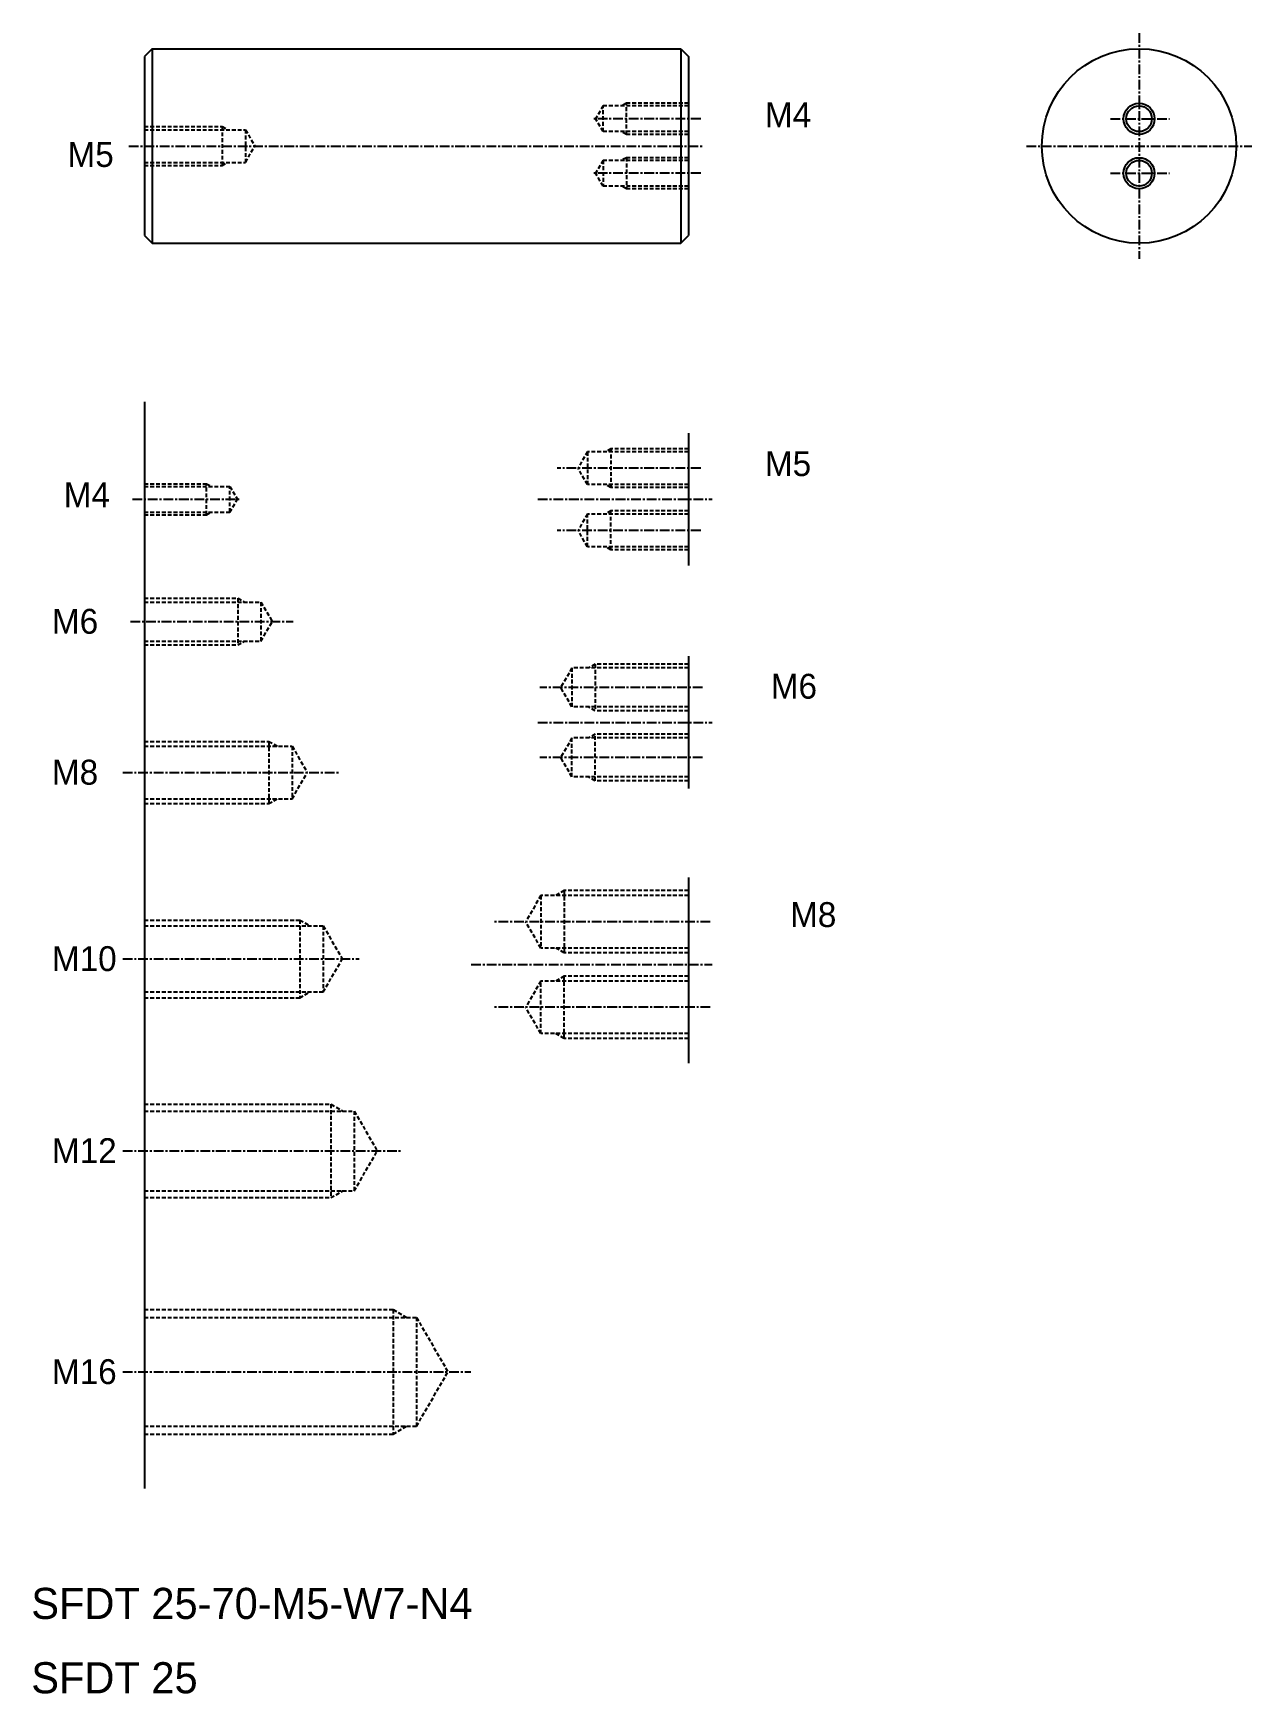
# Model space of a CAD drawing. Extents: x 65 to 221, y 75 to 289.
import ezdxf

# ---------------------------------------------------------------- set-up
doc = ezdxf.new("R2010")
doc.units = 0
doc.linetypes.add('CENTER', pattern=[2, 1.25, -0.25, 0.25, -0.25])
doc.linetypes.add('DASHED', pattern=[0.75, 0.5, -0.25])
doc.layers.get('0').update_dxf_attribs({"linetype": 'CONTINUOUS'})
doc.layers.add('CENTER', color=1, linetype='CENTER')

# ---------------------------------------------------------------- blocks, each defined once
blk = doc.blocks.new('A$C4B8164E4')
at = {"color": 3, "linetype": 'CONTINUOUS'}
for centre in [(0, 3.5), (0, -3.5)]:
    blk.add_circle(centre, 2, dxfattribs=at)
at = {"color": 7, "linetype": 'CONTINUOUS'}
for centre in [(0, 3.5), (0, -3.5)]:
    blk.add_circle(centre, 1.65, dxfattribs=at)
at = {"layer": 'CENTER', "color": 1, "linetype": 'CENTER'}
for p, q in [((-3.67, 3.5), (3.91, 3.5)), ((-3.67, -3.5), (3.91, -3.5))]:
    blk.add_line(p, q, dxfattribs=at)

msp = doc.modelspace()

# ---------------------------------------------------------------- linework, layer by layer
at = {"color": 7, "linetype": 'CONTINUOUS'}
for p, q in [((79.95, 286.62), (78.95, 285.62)), ((79.95, 286.62), (147.95, 286.62)), ((79.95, 286.62), (79.95, 261.62)), ((147.95, 286.62), (147.95, 261.62)), ((147.95, 286.62), (148.95, 285.62)), ((78.95, 285.62), (78.95, 262.62)), ((148.95, 285.62), (148.95, 262.62)), ((147.95, 282.87), (147.95, 282.87)), ((147.95, 280.37), (147.95, 280.37)), ((78.95, 262.62), (79.95, 261.62)), ((147.95, 261.62), (148.95, 262.62)), ((79.95, 261.62), (147.95, 261.62)), ((78.95, 241.23), (78.95, 101.52)), ((148.95, 237.2), (148.95, 220.2)), ((148.95, 208.51), (148.95, 191.51)), ((148.95, 180.09), (148.95, 156.2))]:
    msp.add_line(p, q, dxfattribs=at)
for p, q in [((148.95, 281.12), (148.95, 281.12)), ((148.95, 279.87), (148.95, 279.87)), ((147.95, 274.12), (147.95, 274.12)), ((147.95, 274.12), (147.95, 274.12)), ((148.95, 274.12), (148.95, 274.12)), ((148.95, 274.12), (148.95, 274.12))]:
    msp.add_line(p, q)
at = {"color": 3, "linetype": 'DASHED'}
for p, q in [((137.95, 279.27), (137, 277.62)), ((137.95, 275.97), (137, 277.62)), ((148.95, 279.27), (137.95, 279.27)), ((137.95, 275.97), (137.95, 279.27)), ((140.95, 279.62), (140.35, 279.27)), ((148.95, 279.62), (140.95, 279.62)), ((140.95, 275.62), (140.95, 279.62)), ((78.95, 276.62), (88.95, 276.62)), ((78.95, 276.22), (91.95, 276.22)), ((88.95, 276.62), (88.95, 271.62)), ((88.95, 276.62), (89.56, 276.27)), ((91.95, 276.22), (91.95, 272.02)), ((91.95, 276.22), (93.17, 274.12)), ((148.95, 275.97), (137.95, 275.97)), ((140.95, 275.62), (140.35, 275.97)), ((148.95, 275.62), (140.95, 275.62)), ((91.95, 272.02), (93.17, 274.12)), ((78.95, 272.02), (91.95, 272.02)), ((78.95, 271.62), (88.95, 271.62)), ((88.95, 271.62), (89.56, 271.97)), ((137.95, 272.27), (137, 270.62)), ((137.95, 272.27), (137.95, 268.97)), ((148.95, 272.27), (137.95, 272.27)), ((140.95, 272.62), (140.35, 272.27)), ((140.95, 272.62), (140.95, 268.62)), ((148.95, 272.62), (140.95, 272.62)), ((137.95, 268.97), (137, 270.62)), ((148.95, 268.97), (137.95, 268.97)), ((140.95, 268.62), (140.35, 268.97)), ((148.95, 268.62), (140.95, 268.62)), ((138.95, 235.2), (138.35, 234.85)), ((148.95, 235.2), (138.95, 235.2)), ((138.95, 235.2), (138.95, 230.2)), ((135.95, 234.8), (134.74, 232.7)), ((148.95, 234.8), (135.95, 234.8)), ((135.95, 234.8), (135.95, 230.6)), ((78.95, 230.7), (86.95, 230.7)), ((86.95, 230.7), (87.56, 230.35)), ((86.95, 226.7), (86.95, 230.7)), ((135.95, 230.6), (134.74, 232.7)), ((148.95, 230.6), (135.95, 230.6)), ((78.95, 230.35), (89.95, 230.35)), ((89.95, 227.05), (89.95, 230.35)), ((89.95, 230.35), (90.91, 228.7)), ((89.95, 227.05), (90.91, 228.7)), ((138.95, 230.2), (138.35, 230.55)), ((148.95, 230.2), (138.95, 230.2)), ((78.95, 227.05), (89.95, 227.05)), ((78.95, 226.7), (86.95, 226.7)), ((86.95, 226.7), (87.56, 227.05)), ((135.95, 226.8), (134.74, 224.7)), ((135.95, 222.6), (135.95, 226.8)), ((148.95, 226.8), (135.95, 226.8)), ((138.95, 227.2), (138.35, 226.85)), ((138.95, 222.2), (138.95, 227.2)), ((148.95, 227.2), (138.95, 227.2)), ((135.95, 222.6), (134.74, 224.7)), ((148.95, 222.6), (135.95, 222.6)), ((138.95, 222.2), (138.35, 222.55)), ((148.95, 222.2), (138.95, 222.2)), ((78.95, 215.97), (90.95, 215.97)), ((90.95, 215.97), (90.95, 209.97)), ((90.95, 215.97), (91.82, 215.47)), ((78.95, 215.47), (93.95, 215.47)), ((93.95, 215.47), (93.95, 210.47)), ((93.95, 215.47), (95.4, 212.97)), ((93.95, 210.47), (95.4, 212.97)), ((78.95, 210.47), (93.95, 210.47)), ((78.95, 209.97), (90.95, 209.97)), ((90.95, 209.97), (91.82, 210.47)), ((136.95, 207.51), (136.09, 207.01)), ((136.95, 207.51), (136.95, 201.51)), ((148.95, 207.51), (136.95, 207.51)), ((133.95, 207.01), (132.51, 204.51)), ((133.95, 207.01), (133.95, 202.01)), ((148.95, 207.01), (133.95, 207.01)), ((133.95, 202.01), (132.51, 204.51)), ((148.95, 202.01), (133.95, 202.01)), ((136.95, 201.51), (136.09, 202.01)), ((148.95, 201.51), (136.95, 201.51)), ((78.95, 197.57), (94.95, 197.57)), ((78.95, 196.95), (97.95, 196.95)), ((94.95, 197.57), (94.95, 189.57)), ((94.95, 197.57), (96.04, 196.95)), ((97.95, 196.95), (97.95, 190.2)), ((97.95, 196.95), (99.9, 193.57)), ((133.95, 198.01), (132.51, 195.51)), ((148.95, 198.01), (133.95, 198.01)), ((133.95, 193.01), (133.95, 198.01)), ((136.95, 198.51), (136.09, 198.01)), ((148.95, 198.51), (136.95, 198.51)), ((136.95, 192.51), (136.95, 198.51)), ((133.95, 193.01), (132.51, 195.51)), ((97.95, 190.2), (99.9, 193.57)), ((148.95, 193.01), (133.95, 193.01)), ((136.95, 192.51), (136.09, 193.01)), ((148.95, 192.51), (136.95, 192.51)), ((78.95, 190.2), (97.95, 190.2)), ((94.95, 189.57), (96.04, 190.2)), ((78.95, 189.57), (94.95, 189.57)), ((129.95, 177.75), (128.01, 174.38)), ((129.95, 177.75), (129.95, 171)), ((148.95, 177.75), (129.95, 177.75)), ((132.95, 178.38), (131.87, 177.75)), ((132.95, 178.38), (132.95, 170.38)), ((148.95, 178.38), (132.95, 178.38)), ((78.95, 174.6), (98.95, 174.6)), ((78.95, 173.85), (101.95, 173.85)), ((98.95, 174.6), (98.95, 164.6)), ((98.95, 174.6), (100.25, 173.85)), ((101.95, 173.85), (101.95, 165.35)), ((101.95, 173.85), (104.41, 169.6)), ((129.95, 171), (128.01, 174.38)), ((148.95, 171), (129.95, 171)), ((132.95, 170.38), (131.87, 171)), ((101.95, 165.35), (104.41, 169.6)), ((148.95, 170.38), (132.95, 170.38)), ((129.95, 166.75), (128.01, 163.38)), ((148.95, 166.75), (129.95, 166.75)), ((129.95, 160), (129.95, 166.75)), ((132.95, 167.38), (131.87, 166.75)), ((148.95, 167.38), (132.95, 167.38)), ((132.95, 159.38), (132.95, 167.38)), ((78.95, 165.35), (101.95, 165.35)), ((78.95, 164.6), (98.95, 164.6)), ((98.95, 164.6), (100.25, 165.35)), ((129.95, 160), (128.01, 163.38)), ((148.95, 160), (129.95, 160)), ((132.95, 159.38), (131.87, 160)), ((148.95, 159.38), (132.95, 159.38)), ((78.95, 150.91), (102.95, 150.91)), ((78.95, 150.04), (105.95, 150.04)), ((102.95, 150.91), (102.95, 138.91)), ((102.95, 150.91), (104.47, 150.04)), ((105.95, 150.04), (105.95, 139.79)), ((105.95, 150.04), (108.91, 144.91)), ((105.95, 139.79), (108.91, 144.91)), ((78.95, 139.79), (105.95, 139.79)), ((78.95, 138.91), (102.95, 138.91)), ((102.95, 138.91), (104.47, 139.79)), ((78.95, 124.51), (110.95, 124.51)), ((110.95, 124.51), (110.95, 108.51)), ((110.95, 124.51), (112.69, 123.51)), ((78.95, 123.51), (113.95, 123.51)), ((113.95, 123.51), (118, 116.51)), ((113.95, 123.51), (113.95, 109.51)), ((113.95, 109.51), (118, 116.51)), ((78.95, 109.51), (113.95, 109.51)), ((110.95, 108.51), (112.69, 109.51)), ((78.95, 108.51), (110.95, 108.51))]:
    msp.add_line(p, q, dxfattribs=at)
at = {"color": 7, "linetype": 'CONTINUOUS'}
msp.add_circle((206.91, 274.12), 12.5, dxfattribs=at)
at = {"layer": 'CENTER', "color": 1, "linetype": 'CENTER'}
for p, q in [((206.91, 288.62), (206.91, 259.62)), ((150.51, 277.62), (136.56, 277.62)), ((76.95, 274.12), (150.95, 274.12)), ((192.41, 274.12), (221.41, 274.12)), ((150.51, 270.62), (136.56, 270.62)), ((150.51, 232.7), (132.06, 232.7)), ((77.4, 228.7), (91.35, 228.7)), ((129.57, 228.7), (151.97, 228.7)), ((150.51, 224.7), (132.06, 224.7)), ((77.17, 212.97), (98.1, 212.97)), ((150.74, 204.51), (129.81, 204.51)), ((129.57, 200.01), (151.97, 200.01)), ((150.74, 195.51), (129.81, 195.51)), ((76.16, 193.57), (104.07, 193.57)), ((151.75, 174.38), (123.84, 174.38)), ((76.16, 169.6), (106.57, 169.6)), ((120.99, 168.88), (151.97, 168.88)), ((151.75, 163.38), (123.84, 163.38)), ((76.16, 144.91), (111.91, 144.91)), ((76.16, 116.51), (120.95, 116.51))]:
    msp.add_line(p, q, dxfattribs=at)

# ---------------------------------------------------------------- block references
at = {"color": 7, "linetype": 'CONTINUOUS'}
msp.add_blockref('A$C4B8164E4', (206.91, 274.12), dxfattribs=at)

# ---------------------------------------------------------------- texts
for s, height, p in [('M4', 3.2, (158.78, 276.54)), ('M5', 3.2, (69.06, 271.43)), ('M5', 3.2, (158.78, 231.68)), ('M4', 3.2, (68.57, 227.68)), ('M6', 3.2, (67.06, 211.41)), ('M6', 3.2, (159.53, 203.06)), ('M8', 3.2, (67.06, 192.01)), ('M8', 3.2, (162.02, 173.7)), ('M10', 3.2, (67.06, 168.04)), ('M12', 3.2, (67.06, 143.35)), ('M16', 3.2, (67.06, 114.94)), ('SFDT 25-70-M5-W7-N4', 4, (64.4, 84.74)), ('SFDT 25', 4, (64.4, 75.18))]:
    msp.add_text(s, height=height, dxfattribs=at).set_placement(p)

doc.saveas('drawing.dxf')
